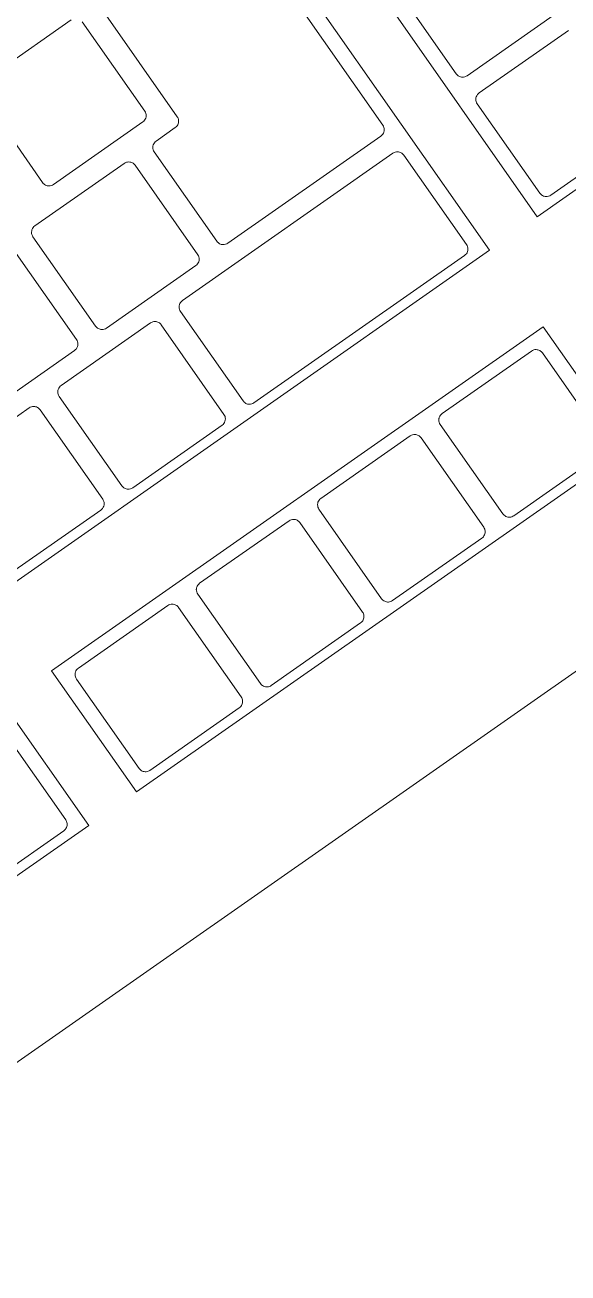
# Model space of a CAD drawing. Header units: inches. Extents: x 1 to 4637, y -664 to 702.
# Drawn here: x 1506.01 to 1508.75, y 584.37 to 590.68 of the extents above; entities that cross this region are included whole.
import ezdxf

# ---------------------------------------------------------------- set-up
doc = ezdxf.new("R2010")
doc.units = ezdxf.units.IN
doc.header["$MEASUREMENT"] = 0
doc.layers.add('I-FURN', color=30, linetype='Continuous', lineweight=9)

# ---------------------------------------------------------------- blocks, each defined once
blk = doc.blocks.new('Desk - Group 3 - No Side Chairs-2416200-New Construction - Tel_Data_Elec Plan')
at = {"layer": 'I-FURN'}
for p, q in [((26.3635, 18.1967), (11.5285, 7.8091)), ((17.9286, 9.8571), (27.1521, 16.3155)), ((19.9537, 12.765), (22.4369, 14.5038)), ((20.0793, 12.7915), (20.5308, 13.1077)), ((20.3827, 12.1522), (19.9537, 12.765)), ((20.3862, 12.2845), (20.0696, 12.7367)), ((17.2285, 10.8568), (19.7118, 12.5956)), ((19.7118, 12.5956), (20.1408, 11.9829)), ((19.1924, 12.1705), (19.6439, 12.4867)), ((19.6987, 12.477), (20.0154, 12.0248)), ((19.4994, 11.6635), (19.1827, 12.1157)), ((18.5796, 11.7415), (19.0311, 12.0576)), ((19.086, 12.0479), (19.4026, 11.5957)), ((20.1408, 11.9829), (17.6576, 10.2441)), ((20.0057, 11.97), (19.5542, 11.6538)), ((18.8866, 11.2344), (18.57, 11.6866)), ((17.9669, 11.3124), (18.4184, 11.6286)), ((18.4732, 11.6189), (18.7899, 11.1667)), ((19.3929, 11.5409), (18.9414, 11.2248)), ((19.8924, 11.1708), (20.3439, 11.4869)), ((18.2739, 10.8054), (17.9572, 11.2576)), ((17.3541, 10.8834), (17.8056, 11.1995)), ((17.8605, 11.1898), (18.1771, 10.7376)), ((18.7802, 11.1119), (18.3287, 10.7957)), ((20.1994, 10.6637), (19.8828, 11.1159)), ((19.2797, 10.7417), (19.7312, 11.0579)), ((19.786, 11.0482), (20.1026, 10.596)), ((20.7057, 10.9702), (20.2542, 10.6541)), ((17.6576, 10.2441), (17.2285, 10.8568)), ((17.6611, 10.3763), (17.3445, 10.8285)), ((18.1674, 10.6828), (17.7159, 10.3667)), ((19.5866, 10.2347), (19.27, 10.6869)), ((20.0249, 10.3638), (20.4765, 10.6799)), ((18.0542, 9.8836), (19.1184, 10.6288)), ((19.1733, 10.6191), (19.4899, 10.1669)), ((20.093, 10.5412), (19.6415, 10.225)), ((20.3319, 9.8567), (20.0153, 10.3089)), ((19.4122, 9.9347), (19.8637, 10.2508)), ((19.9185, 10.2412), (20.2352, 9.789)), ((19.4802, 10.1121), (18.416, 9.3669)), ((20.0738, 6.7933), (17.9286, 9.8571)), ((19.7192, 9.4277), (19.4025, 9.8799)), ((18.3611, 9.3766), (18.0445, 9.8288)), ((18.4769, 9.2798), (19.2509, 9.8218)), ((19.3058, 9.8121), (19.6224, 9.3599)), ((20.2255, 9.7341), (19.774, 9.418)), ((15.8162, 8.378), (17.6867, 9.6877)), ((17.6867, 9.6877), (18.5448, 8.4622)), ((17.1673, 9.2626), (17.6188, 9.5788)), ((17.6736, 9.5691), (17.9903, 9.1169)), ((19.68, 9.209), (20.1315, 9.5252)), ((20.1863, 9.5155), (20.503, 9.0633)), ((19.6127, 9.3051), (19.516, 9.2373)), ((19.213, 8.16), (18.4673, 9.225)), ((19.5063, 9.1825), (19.8902, 8.6343)), ((19.987, 8.702), (19.6703, 9.1542)), ((17.9806, 9.062), (17.5291, 8.7459)), ((17.5901, 8.6588), (18.0416, 8.975)), ((18.0964, 8.9653), (18.413, 8.5131)), ((20.4933, 9.0085), (20.0418, 8.6923))]:
    blk.add_line(p, q, dxfattribs=at)
for points in [[(20.0696, 12.7367), (20.0677, 12.7394), (20.0645, 12.7455), (20.0622, 12.7554), (20.0626, 12.7657), (20.0656, 12.7757), (20.0712, 12.7847), (20.0764, 12.7895), (20.0793, 12.7915)], [(19.6439, 12.4867), (19.6468, 12.4887), (19.6531, 12.4919), (19.6634, 12.4941), (19.6739, 12.4935), (19.6837, 12.4903), (19.6922, 12.4848), (19.6968, 12.4797), (19.6987, 12.477)], [(19.1827, 12.1157), (19.1808, 12.1184), (19.1776, 12.1245), (19.1754, 12.1344), (19.1757, 12.1447), (19.1787, 12.1547), (19.1843, 12.1637), (19.1895, 12.1685), (19.1924, 12.1705)], [(19.0311, 12.0576), (19.034, 12.0596), (19.0403, 12.0629), (19.0507, 12.0651), (19.0611, 12.0645), (19.0709, 12.0613), (19.0795, 12.0557), (19.084, 12.0507), (19.086, 12.0479)], [(18.57, 11.6866), (18.568, 11.6894), (18.5649, 11.6954), (18.5626, 11.7054), (18.5629, 11.7157), (18.566, 11.7257), (18.5715, 11.7346), (18.5768, 11.7394), (18.5796, 11.7415)], [(18.4184, 11.6286), (18.4213, 11.6306), (18.4276, 11.6338), (18.4379, 11.636), (18.4484, 11.6354), (18.4582, 11.6322), (18.4667, 11.6267), (18.4713, 11.6216), (18.4732, 11.6189)], [(17.9572, 11.2576), (17.9553, 11.2603), (17.9521, 11.2663), (17.9498, 11.2763), (17.9502, 11.2866), (17.9532, 11.2966), (17.9588, 11.3056), (17.964, 11.3104), (17.9669, 11.3124)], [(17.8056, 11.1995), (17.8085, 11.2015), (17.8148, 11.2048), (17.8252, 11.207), (17.8356, 11.2064), (17.8454, 11.2032), (17.854, 11.1976), (17.8585, 11.1926), (17.8605, 11.1898)], [(19.8828, 11.1159), (19.8804, 11.1193), (19.8768, 11.1267), (19.875, 11.1389), (19.8771, 11.1513), (19.8829, 11.1625), (19.889, 11.1684), (19.8924, 11.1708)], [(19.27, 10.6869), (19.2677, 10.6902), (19.264, 10.6976), (19.2622, 10.7099), (19.2643, 10.7222), (19.2702, 10.7334), (19.2762, 10.7393), (19.2797, 10.7417)], [(20.1026, 10.596), (20.105, 10.5926), (20.1086, 10.5852), (20.1104, 10.5729), (20.1083, 10.5606), (20.1025, 10.5494), (20.0964, 10.5435), (20.093, 10.5412)], [(20.0153, 10.3089), (20.0129, 10.3123), (20.0093, 10.3197), (20.0075, 10.332), (20.0096, 10.3443), (20.0155, 10.3555), (20.0215, 10.3614), (20.0249, 10.3638)], [(19.4899, 10.1669), (19.4922, 10.1636), (19.4959, 10.1562), (19.4977, 10.1439), (19.4956, 10.1315), (19.4897, 10.1204), (19.4836, 10.1145), (19.4802, 10.1121)], [(19.4025, 9.8799), (19.4002, 9.8832), (19.3966, 9.8906), (19.3948, 9.9029), (19.3969, 9.9153), (19.4027, 9.9264), (19.4088, 9.9323), (19.4122, 9.9347)], [(18.0445, 9.8288), (18.0422, 9.8321), (18.0385, 9.8395), (18.0367, 9.8518), (18.0388, 9.8641), (18.0447, 9.8753), (18.0507, 9.8812), (18.0542, 9.8836)], [(20.2352, 9.789), (20.2375, 9.7856), (20.2412, 9.7782), (20.2429, 9.7658), (20.2408, 9.7535), (20.2349, 9.7424), (20.2289, 9.7365), (20.2255, 9.7341)], [(19.6224, 9.3599), (19.6248, 9.3566), (19.6284, 9.3491), (19.6302, 9.3368), (19.6281, 9.3244), (19.6222, 9.3133), (19.6162, 9.3075), (19.6127, 9.3051)], [(18.4673, 9.225), (18.4649, 9.2283), (18.4613, 9.2358), (18.4595, 9.2481), (18.4616, 9.2604), (18.4675, 9.2716), (18.4735, 9.2774), (18.4769, 9.2798)], [(19.6703, 9.1542), (19.668, 9.1576), (19.6643, 9.165), (19.6626, 9.1774), (19.6647, 9.1897), (19.6706, 9.2008), (19.6766, 9.2067), (19.68, 9.209)], [(17.9903, 9.1169), (17.9926, 9.1135), (17.9962, 9.1061), (17.998, 9.0938), (17.9959, 9.0815), (17.9901, 9.0703), (17.984, 9.0644), (17.9806, 9.062)]]:
    blk.add_open_spline(points, degree=3, dxfattribs=at)
for points, knots in [([(20.0154, 12.0248), (20.0177, 12.0215), (20.0213, 12.0141), (20.0228, 12.0039), (20.0221, 11.9957), (20.0201, 11.9877), (20.0152, 11.9783), (20.0092, 11.9724), (20.0057, 11.97)], [0, 0, 0, 0, 0.2, 0.4, 0.5, 0.6, 0.8, 1, 1, 1, 1]), ([(19.5542, 11.6538), (19.5507, 11.6514), (19.5431, 11.6477), (19.5316, 11.6462), (19.5213, 11.6477), (19.5098, 11.6523), (19.5028, 11.6585), (19.4994, 11.6635)], [0, 0, 0, 0, 0.2, 0.4, 0.55, 0.7, 1, 1, 1, 1]), ([(19.4026, 11.5957), (19.4049, 11.5924), (19.4086, 11.5851), (19.4101, 11.5749), (19.4094, 11.5667), (19.4074, 11.5586), (19.4025, 11.5493), (19.3964, 11.5433), (19.3929, 11.5409)], [0, 0, 0, 0, 0.2, 0.4, 0.5, 0.6, 0.8, 1, 1, 1, 1]), ([(18.9414, 11.2248), (18.938, 11.2223), (18.9304, 11.2187), (18.9188, 11.2171), (18.9086, 11.2186), (18.8971, 11.2232), (18.8901, 11.2295), (18.8866, 11.2344)], [0, 0, 0, 0, 0.2, 0.4, 0.55, 0.7, 1, 1, 1, 1]), ([(18.7899, 11.1667), (18.7922, 11.1634), (18.7958, 11.156), (18.7973, 11.1458), (18.7966, 11.1376), (18.7946, 11.1296), (18.7897, 11.1202), (18.7836, 11.1143), (18.7802, 11.1119)], [0, 0, 0, 0, 0.2, 0.4, 0.5, 0.6, 0.8, 1, 1, 1, 1]), ([(19.7312, 11.0579), (19.7346, 11.0603), (19.7422, 11.0639), (19.7537, 11.0655), (19.764, 11.064), (19.7755, 11.0595), (19.7825, 11.0532), (19.786, 11.0482)], [0, 0, 0, 0, 0.2, 0.4, 0.55, 0.7, 1, 1, 1, 1]), ([(18.3287, 10.7957), (18.3252, 10.7933), (18.3176, 10.7896), (18.3061, 10.7881), (18.2958, 10.7896), (18.2843, 10.7942), (18.2773, 10.8004), (18.2739, 10.8054)], [0, 0, 0, 0, 0.2, 0.4, 0.55, 0.7, 1, 1, 1, 1]), ([(18.1771, 10.7376), (18.1794, 10.7343), (18.183, 10.727), (18.1846, 10.7168), (18.1839, 10.7086), (18.1819, 10.7005), (18.177, 10.6912), (18.1709, 10.6852), (18.1674, 10.6828)], [0, 0, 0, 0, 0.2, 0.4, 0.5, 0.6, 0.8, 1, 1, 1, 1]), ([(20.2542, 10.6541), (20.2508, 10.6517), (20.2432, 10.648), (20.2318, 10.6464), (20.2215, 10.6479), (20.21, 10.6524), (20.2029, 10.6587), (20.1994, 10.6637)], [0, 0, 0, 0, 0.2, 0.4, 0.55, 0.7, 1, 1, 1, 1]), ([(19.1184, 10.6288), (19.1219, 10.6312), (19.1295, 10.6349), (19.1409, 10.6364), (19.1512, 10.635), (19.1627, 10.6304), (19.1698, 10.6241), (19.1733, 10.6191)], [0, 0, 0, 0, 0.2, 0.4, 0.55, 0.7, 1, 1, 1, 1]), ([(17.7159, 10.3667), (17.7125, 10.3642), (17.7049, 10.3605), (17.6933, 10.359), (17.6831, 10.3605), (17.6716, 10.3651), (17.6646, 10.3713), (17.6611, 10.3763)], [0, 0, 0, 0, 0.2, 0.4, 0.55, 0.7, 1, 1, 1, 1]), ([(19.6415, 10.225), (19.6381, 10.2226), (19.6305, 10.2189), (19.619, 10.2174), (19.6087, 10.2188), (19.5972, 10.2234), (19.5902, 10.2297), (19.5866, 10.2347)], [0, 0, 0, 0, 0.2, 0.4, 0.55, 0.7, 1, 1, 1, 1]), ([(19.8637, 10.2508), (19.8671, 10.2532), (19.8747, 10.2569), (19.8861, 10.2585), (19.8964, 10.257), (19.908, 10.2525), (19.915, 10.2462), (19.9185, 10.2412)], [0, 0, 0, 0, 0.2, 0.4, 0.55, 0.7, 1, 1, 1, 1]), ([(19.2509, 9.8218), (19.2544, 9.8242), (19.2619, 9.8279), (19.2734, 9.8294), (19.2837, 9.828), (19.2952, 9.8234), (19.3023, 9.8171), (19.3058, 9.8121)], [0, 0, 0, 0, 0.2, 0.4, 0.55, 0.7, 1, 1, 1, 1]), ([(17.6188, 9.5788), (17.6222, 9.5812), (17.6298, 9.5848), (17.6413, 9.5864), (17.6516, 9.5849), (17.6631, 9.5803), (17.6701, 9.5741), (17.6736, 9.5691)], [0, 0, 0, 0, 0.2, 0.4, 0.55, 0.7, 1, 1, 1, 1]), ([(20.1315, 9.5252), (20.1349, 9.5276), (20.1425, 9.5312), (20.1539, 9.5328), (20.1642, 9.5314), (20.1757, 9.5268), (20.1828, 9.5205), (20.1863, 9.5155)], [0, 0, 0, 0, 0.2, 0.4, 0.55, 0.7, 1, 1, 1, 1]), ([(19.774, 9.418), (19.7706, 9.4156), (19.763, 9.4119), (19.7516, 9.4104), (19.7413, 9.4118), (19.7298, 9.4163), (19.7227, 9.4226), (19.7192, 9.4277)], [0, 0, 0, 0, 0.2, 0.4, 0.55, 0.7, 1, 1, 1, 1]), ([(18.416, 9.3669), (18.4126, 9.3645), (18.405, 9.3608), (18.3935, 9.3593), (18.3832, 9.3607), (18.3717, 9.3653), (18.3647, 9.3716), (18.3611, 9.3766)], [0, 0, 0, 0, 0.2, 0.4, 0.55, 0.7, 1, 1, 1, 1]), ([(19.516, 9.2373), (19.5126, 9.235), (19.5066, 9.2291), (19.5012, 9.2189), (19.499, 9.2088), (19.4993, 9.1964), (19.5028, 9.1875), (19.5063, 9.1825)], [0, 0, 0, 0, 0.2, 0.4, 0.55, 0.7, 1, 1, 1, 1]), ([(18.0416, 8.975), (18.045, 8.9774), (18.0526, 8.981), (18.064, 8.9826), (18.0743, 8.9811), (18.0858, 8.9766), (18.0929, 8.9703), (18.0964, 8.9653)], [0, 0, 0, 0, 0.2, 0.4, 0.55, 0.7, 1, 1, 1, 1])]:
    blk.add_open_spline(points, degree=3, knots=knots, dxfattribs=at)

msp = doc.modelspace()

# ---------------------------------------------------------------- block references
at = {"layer": 'I-FURN', "rotation": 180}
msp.add_blockref('Desk - Group 3 - No Side Chairs-2416200-New Construction - Tel_Data_Elec Plan', (1526.2856, 599.3971), dxfattribs=at)

doc.saveas('drawing.dxf')
